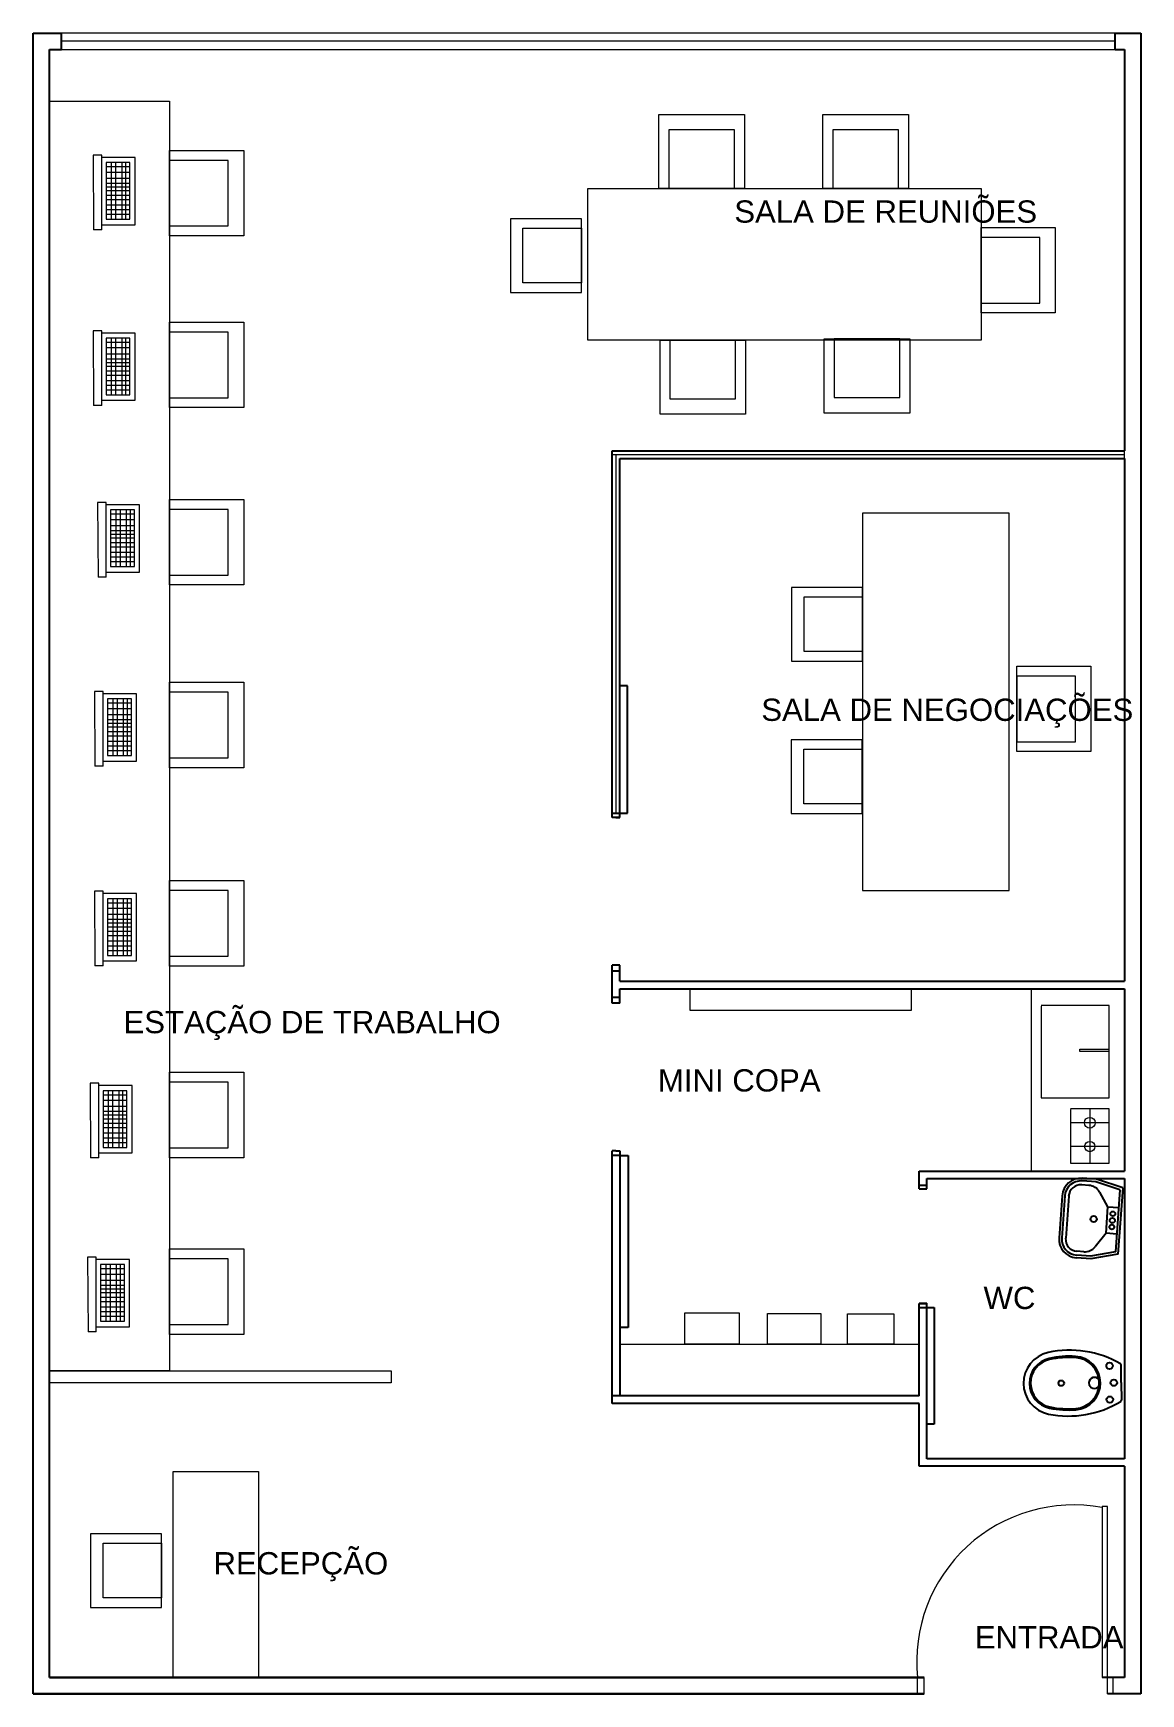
# Model space of a CAD drawing. Header units: metres. Extents: x 325024 to 7190115, y 7391967 to 10157759.
# Drawn here: x 326519.92 to 326525.92, y 7393313.89 to 7393322.89 of the extents above; entities that cross this region are included whole.
import ezdxf

# ---------------------------------------------------------------- set-up
doc = ezdxf.new("R2010")
doc.units = ezdxf.units.M
for name, color, linetype, lineweight in [('ESQUADRIA', 2, 'Continuous', 15), ('linagrossa', 7, 'Continuous', 25), ('MÓVEIS', 7, 'Continuous', 13), ('PISO', 254, 'Continuous', 9), ('VIDRO', 4, 'Continuous', 15)]:
    doc.layers.add(name, color=color, linetype=linetype, lineweight=lineweight)
doc.layers.add('HIDRAULICA', color=3, linetype='Continuous')
doc.layers.add('PECAS', color=2, linetype='Continuous')
doc.styles.get("Standard").update_dxf_attribs({"font": 'arial.ttf'})

# ---------------------------------------------------------------- blocks, each defined once
blk = doc.blocks.new('new block.dwg vaso sanitario')
at = {"layer": 'PECAS', "color": 0}
for q in [(0, 95.742742), (0, -95.742742)]:
    blk.add_line((0, 0), q, dxfattribs=at)
for centre, radius in [((62.500003, 91.500003), 17.500001), ((40.000002, 0), 17.500001), ((325.000014, 0), 15.000001), ((62.500003, -91.500004), 17.500001)]:
    blk.add_circle(centre, radius, dxfattribs=at)
for centre, radius, start, end in [((7.500001, 95.742742), 7.5, 120.612911, 180), ((281.877309, -367.965429), 546.302538, 78.038978, 120.612911), ((257.500011, 0), 145.000006, 94.115245, 180), ((257.500011, 0), 138.500006, 94.115245, 180), ((282.97582, -354.084727), 500.00002, 77.754014, 94.115245), ((282.97582, -354.084727), 493.50002, 77.754014, 94.115245), ((359.829176, 0), 131.170844, 0, 77.754014), ((359.829176, 0), 137.670844, 0, 77.754014), ((359.829176, 0), 170.170846, 0, 78.038978), ((257.500011, 0), 145.000006, 180, 265.884755), ((257.500011, 0), 138.500006, 180, 265.884755), ((145.000006, 0), 30.000001, 213.541951, 146.458049), ((359.829176, 0), 131.170844, 282.245986, 0), ((359.829176, 0), 137.670844, 282.245986, 0), ((359.829176, 0), 170.170846, 281.961022, 0), ((7.500001, -95.742742), 7.5, 180, 239.387089), ((281.877309, 367.965428), 546.302538, 239.387089, 281.961022), ((282.97582, 354.084726), 500.00002, 265.884755, 282.245986), ((282.97582, 354.084726), 493.50002, 265.884755, 282.245986)]:
    blk.add_arc(centre, radius, start, end, dxfattribs=at)
blk = doc.blocks.new('pia de banheiro')
at = {"layer": 'HIDRAULICA', "color": 0}
for p, q in [((-1167.941, -47.098), (-1167.741, -47.048)), ((-1167.741, -47.048), (-1167.632, -47.048)), ((-1167.941, -47.598), (-1167.941, -47.098)), ((-1167.921, -47.113), (-1167.736, -47.067)), ((-1167.921, -47.582), (-1167.921, -47.113)), ((-1167.841, -47.248), (-1167.767, -47.141)), ((-1167.741, -47.068), (-1167.632, -47.068)), ((-1167.685, -47.098), (-1167.632, -47.098)), ((-1167.921, -47.248), (-1167.841, -47.248)), ((-1167.841, -47.248), (-1167.841, -47.448)), ((-1167.541, -47.506), (-1167.541, -47.189)), ((-1167.511, -47.506), (-1167.511, -47.189)), ((-1167.491, -47.506), (-1167.491, -47.189)), ((-1167.841, -47.448), (-1167.921, -47.448)), ((-1167.841, -47.448), (-1167.771, -47.553)), ((-1167.941, -47.598), (-1167.741, -47.648)), ((-1167.921, -47.582), (-1167.736, -47.628)), ((-1167.741, -47.628), (-1167.632, -47.628)), ((-1167.741, -47.648), (-1167.632, -47.648)), ((-1167.687, -47.598), (-1167.632, -47.598))]:
    blk.add_line(p, q, dxfattribs=at)
for centre, radius in [((-1167.881, -47.298), 0.0183), ((-1167.881, -47.348), 0.0195), ((-1167.881, -47.398), 0.0182), ((-1167.741, -47.348), 0.0234)]:
    blk.add_circle(centre, radius, dxfattribs=at)
for centre, radius, start, end in [((-1167.632, -47.189), 0.141, 0, 90), ((-1167.685, -47.198), 0.1, 90, 145.2405), ((-1167.632, -47.189), 0.121, 0, 90), ((-1167.632, -47.189), 0.0914, 0, 90), ((-1167.687, -47.498), 0.1, 213.7272, 270), ((-1167.632, -47.506), 0.0914, 270, 0), ((-1167.632, -47.506), 0.121, 270, 0), ((-1167.632, -47.506), 0.141, 270, 0)]:
    blk.add_arc(centre, radius, start, end, dxfattribs=at)

msp = doc.modelspace()

# ---------------------------------------------------------------- linework, layer by layer
at = {"layer": 'ESQUADRIA'}
msp.add_arc((326525.555, 7393314.0697), 0.8477, 79.38236, 185.96964, dxfattribs=at)
at = {"layer": 'linagrossa'}
for p, q in [((326519.9206, 7393313.894), (326519.9206, 7393322.894)), ((326519.9206, 7393322.894), (326520.0746, 7393322.894)), ((326520.0746, 7393322.8064), (326520.0746, 7393322.894)), ((326525.7812, 7393322.8064), (326525.7812, 7393322.894)), ((326525.7812, 7393322.894), (326525.9206, 7393322.894)), ((326525.9206, 7393322.894), (326525.9206, 7393313.894)), ((326520.0081, 7393313.9815), (326520.0081, 7393322.8064)), ((326520.0081, 7393322.8064), (326520.0746, 7393322.8064)), ((326525.7812, 7393322.8064), (326525.833, 7393322.8064)), ((326525.833, 7393322.8064), (326525.833, 7393320.6301)), ((326523.0567, 7393318.6437), (326523.0567, 7393320.6301)), ((326523.0567, 7393320.6301), (326525.833, 7393320.6301)), ((326523.0976, 7393320.5892), (326525.833, 7393320.5892)), ((326523.0976, 7393318.6437), (326523.0976, 7393320.5892)), ((326525.833, 7393320.5892), (326525.833, 7393317.7561)), ((326523.14, 7393319.3562), (326523.0976, 7393319.3562)), ((326523.14, 7393319.2479), (326523.14, 7393319.3562)), ((326523.14, 7393318.6671), (326523.14, 7393319.2479)), ((326523.0567, 7393318.6671), (326523.0976, 7393318.6671)), ((326523.0976, 7393318.6671), (326523.14, 7393318.6671)), ((326523.0976, 7393318.6437), (326523.0567, 7393318.6437)), ((326523.0771, 7393318.6437), (326523.0771, 7393318.6437)), ((326523.0771, 7393318.6437), (326523.0976, 7393318.6437)), ((326523.0567, 7393317.7561), (326523.0567, 7393317.8437)), ((326523.0976, 7393317.8437), (326523.0567, 7393317.8437)), ((326523.0976, 7393317.7561), (326523.0976, 7393317.8437)), ((326523.0976, 7393317.8097), (326523.0567, 7393317.8097)), ((326523.0567, 7393317.6363), (326523.0567, 7393317.7561)), ((326523.0976, 7393317.7561), (326525.833, 7393317.7561)), ((326523.0976, 7393317.6674), (326523.0567, 7393317.6674)), ((326523.0976, 7393317.6363), (326523.0976, 7393317.7152)), ((326523.0976, 7393317.7152), (326525.833, 7393317.7152)), ((326525.833, 7393317.7152), (326525.833, 7393316.727)), ((326523.0976, 7393317.6363), (326523.0567, 7393317.6363)), ((326523.0771, 7393316.8363), (326523.0567, 7393316.8363)), ((326523.0567, 7393315.4681), (326523.0567, 7393316.8363)), ((326523.0976, 7393316.8106), (326523.0567, 7393316.8106)), ((326523.0771, 7393316.8363), (326523.0976, 7393316.8363)), ((326523.0976, 7393316.8363), (326523.0976, 7393315.509)), ((326523.0976, 7393316.8106), (326523.1438, 7393316.8106)), ((326523.1438, 7393316.8106), (326523.1438, 7393315.8789)), ((326524.7206, 7393316.6303), (326524.7206, 7393316.727)), ((326524.7206, 7393316.727), (326525.833, 7393316.727)), ((326524.7615, 7393316.6303), (326524.7615, 7393316.6861)), ((326524.7615, 7393316.6861), (326525.833, 7393316.6861)), ((326525.833, 7393316.6861), (326525.833, 7393315.1679)), ((326524.7206, 7393316.651), (326524.7615, 7393316.651)), ((326524.7206, 7393316.6303), (326524.7615, 7393316.6303)), ((326524.7206, 7393315.8303), (326524.7206, 7393316.0097)), ((326524.7206, 7393316.0097), (326524.7615, 7393316.0097)), ((326524.7615, 7393316.0094), (326524.7206, 7393316.0094)), ((326524.7206, 7393315.9872), (326524.7615, 7393315.9872)), ((326524.7615, 7393315.8303), (326524.7615, 7393316.0114)), ((326524.7615, 7393315.9872), (326524.8015, 7393315.9872)), ((326524.8015, 7393315.9872), (326524.8015, 7393315.3546)), ((326523.1438, 7393315.8789), (326523.0976, 7393315.8789)), ((326524.7206, 7393315.509), (326524.7206, 7393315.8303)), ((326524.7615, 7393315.1679), (326524.7615, 7393315.8303)), ((326524.7206, 7393315.509), (326523.0567, 7393315.509)), ((326524.7206, 7393315.4681), (326523.0567, 7393315.4681)), ((326524.7206, 7393315.127), (326524.7206, 7393315.4681)), ((326524.8015, 7393315.3546), (326524.7615, 7393315.3546)), ((326525.833, 7393315.1679), (326524.7615, 7393315.1679)), ((326525.833, 7393315.127), (326524.7206, 7393315.127)), ((326525.833, 7393315.127), (326525.833, 7393313.9815)), ((326524.7466, 7393313.9815), (326520.0081, 7393313.9815)), ((326520.0081, 7393313.9815), (326524.7466, 7393313.9815)), ((326525.833, 7393313.9815), (326525.7122, 7393313.9815)), ((326524.7466, 7393313.894), (326519.9206, 7393313.894)), ((326519.9206, 7393313.894), (326524.7466, 7393313.894)), ((326525.9206, 7393313.894), (326525.7408, 7393313.894))]:
    msp.add_line(p, q, dxfattribs=at)
at = {"layer": 'PISO'}
for p, q in [((326520.0081, 7393322.5263), (326520.6591, 7393322.5263)), ((326520.6591, 7393322.5263), (326520.6591, 7393315.6438)), ((326520.2457, 7393322.2336), (326520.2476, 7393321.8286)), ((326520.2917, 7393322.2336), (326520.2457, 7393322.2336)), ((326520.2917, 7393321.8286), (326520.2917, 7393322.2336)), ((326520.4723, 7393322.2204), (326520.2917, 7393322.2204)), ((326520.3157, 7393322.1927), (326520.3157, 7393321.8856)), ((326520.4445, 7393322.1927), (326520.3157, 7393322.1927)), ((326520.4445, 7393322.1691), (326520.3157, 7393322.1691)), ((326520.3435, 7393322.1927), (326520.3435, 7393321.8856)), ((326520.3688, 7393321.8856), (326520.3688, 7393322.1927)), ((326520.4003, 7393322.1927), (326520.4003, 7393321.8856)), ((326520.423, 7393321.8856), (326520.423, 7393322.1927)), ((326520.4445, 7393321.8856), (326520.4445, 7393322.1927)), ((326520.4723, 7393321.8562), (326520.4723, 7393322.2204)), ((326520.4445, 7393322.1397), (326520.3157, 7393322.1397)), ((326520.4445, 7393322.1069), (326520.3157, 7393322.1069)), ((326520.4445, 7393322.0792), (326520.3157, 7393322.0792)), ((326520.4445, 7393322.0596), (326520.3157, 7393322.0596)), ((326520.4445, 7393322.0392), (326520.3157, 7393322.0392)), ((326520.3157, 7393322.0164), (326520.4445, 7393322.0164)), ((326520.4445, 7393321.9911), (326520.3157, 7393321.9911)), ((326520.3157, 7393321.964), (326520.4445, 7393321.964)), ((326520.4445, 7393321.9363), (326520.3157, 7393321.9363)), ((326520.3157, 7393321.9127), (326520.4445, 7393321.9127)), ((326520.2917, 7393321.8286), (326520.2476, 7393321.8286)), ((326520.2917, 7393321.8562), (326520.4723, 7393321.8562)), ((326520.3157, 7393321.8856), (326520.4445, 7393321.8856)), ((326520.2457, 7393321.2818), (326520.2476, 7393320.8767)), ((326520.2917, 7393321.2818), (326520.2457, 7393321.2818)), ((326520.2917, 7393320.8767), (326520.2917, 7393321.2818)), ((326520.4723, 7393321.2685), (326520.2917, 7393321.2685)), ((326520.4723, 7393320.9044), (326520.4723, 7393321.2685)), ((326520.3157, 7393321.2409), (326520.3157, 7393320.9338)), ((326520.4445, 7393321.2409), (326520.3157, 7393321.2409)), ((326520.4445, 7393321.2173), (326520.3157, 7393321.2173)), ((326520.4445, 7393321.1879), (326520.3157, 7393321.1879)), ((326520.3435, 7393321.2409), (326520.3435, 7393320.9338)), ((326520.3688, 7393320.9338), (326520.3688, 7393321.2409)), ((326520.4003, 7393321.2409), (326520.4003, 7393320.9338)), ((326520.423, 7393320.9338), (326520.423, 7393321.2409)), ((326520.4445, 7393320.9338), (326520.4445, 7393321.2409)), ((326520.4445, 7393321.155), (326520.3157, 7393321.155)), ((326520.4445, 7393321.1274), (326520.3157, 7393321.1274)), ((326520.4445, 7393321.1078), (326520.3157, 7393321.1078)), ((326520.4445, 7393321.0873), (326520.3157, 7393321.0873)), ((326520.3157, 7393321.0646), (326520.4445, 7393321.0646)), ((326520.4445, 7393321.0392), (326520.3157, 7393321.0392)), ((326520.3157, 7393321.0121), (326520.4445, 7393321.0121)), ((326520.2917, 7393320.9044), (326520.4723, 7393320.9044)), ((326520.4445, 7393320.9845), (326520.3157, 7393320.9845)), ((326520.3157, 7393320.9609), (326520.4445, 7393320.9609)), ((326520.3157, 7393320.9338), (326520.4445, 7393320.9338)), ((326520.2917, 7393320.8767), (326520.2476, 7393320.8767)), ((326520.2696, 7393320.3512), (326520.2715, 7393319.9462)), ((326520.3157, 7393320.3512), (326520.2696, 7393320.3512)), ((326520.3157, 7393319.9462), (326520.3157, 7393320.3512)), ((326520.4963, 7393320.338), (326520.3157, 7393320.338)), ((326520.3397, 7393320.3103), (326520.3397, 7393320.0032)), ((326520.4685, 7393320.3103), (326520.3397, 7393320.3103)), ((326520.4685, 7393320.2867), (326520.3397, 7393320.2867)), ((326520.3675, 7393320.3103), (326520.3675, 7393320.0032)), ((326520.3927, 7393320.0032), (326520.3927, 7393320.3103)), ((326520.4243, 7393320.3103), (326520.4243, 7393320.0032)), ((326520.447, 7393320.0032), (326520.447, 7393320.3103)), ((326520.4685, 7393320.0032), (326520.4685, 7393320.3103)), ((326520.4963, 7393319.9738), (326520.4963, 7393320.338)), ((326520.4685, 7393320.2573), (326520.3397, 7393320.2573)), ((326520.4685, 7393320.2245), (326520.3397, 7393320.2245)), ((326520.4685, 7393320.1968), (326520.3397, 7393320.1968)), ((326520.4685, 7393320.1772), (326520.3397, 7393320.1772)), ((326520.4685, 7393320.1568), (326520.3397, 7393320.1568)), ((326520.3397, 7393320.134), (326520.4685, 7393320.134)), ((326520.4685, 7393320.1087), (326520.3397, 7393320.1087)), ((326520.3397, 7393320.0816), (326520.4685, 7393320.0816)), ((326520.4685, 7393320.0539), (326520.3397, 7393320.0539)), ((326520.3397, 7393320.0303), (326520.4685, 7393320.0303)), ((326520.3397, 7393320.0032), (326520.4685, 7393320.0032)), ((326520.3157, 7393319.9462), (326520.2715, 7393319.9462)), ((326520.3157, 7393319.9738), (326520.4963, 7393319.9738)), ((326520.2532, 7393319.3268), (326520.2551, 7393318.9217)), ((326520.2993, 7393319.3268), (326520.2532, 7393319.3268)), ((326520.2993, 7393318.9217), (326520.2993, 7393319.3268)), ((326520.4799, 7393319.3135), (326520.2993, 7393319.3135)), ((326520.3233, 7393319.2859), (326520.3233, 7393318.9788)), ((326520.4521, 7393319.2859), (326520.3233, 7393319.2859)), ((326520.3511, 7393319.2859), (326520.3511, 7393318.9788)), ((326520.3763, 7393318.9788), (326520.3763, 7393319.2859)), ((326520.4079, 7393319.2859), (326520.4079, 7393318.9788)), ((326520.4306, 7393318.9788), (326520.4306, 7393319.2859)), ((326520.4521, 7393318.9788), (326520.4521, 7393319.2859)), ((326520.4799, 7393318.9494), (326520.4799, 7393319.3135)), ((326520.4521, 7393319.2623), (326520.3233, 7393319.2623)), ((326520.4521, 7393319.2329), (326520.3233, 7393319.2329)), ((326520.4521, 7393319.2), (326520.3233, 7393319.2)), ((326520.4521, 7393319.1724), (326520.3233, 7393319.1724)), ((326520.4521, 7393319.1528), (326520.3233, 7393319.1528)), ((326520.4521, 7393319.1323), (326520.3233, 7393319.1323)), ((326520.3233, 7393319.1096), (326520.4521, 7393319.1096)), ((326520.4521, 7393319.0842), (326520.3233, 7393319.0842)), ((326520.3233, 7393319.0571), (326520.4521, 7393319.0571)), ((326520.4521, 7393319.0295), (326520.3233, 7393319.0295)), ((326520.2993, 7393318.9217), (326520.2551, 7393318.9217)), ((326520.2993, 7393318.9494), (326520.4799, 7393318.9494)), ((326520.3233, 7393319.0059), (326520.4521, 7393319.0059)), ((326520.3233, 7393318.9788), (326520.4521, 7393318.9788)), ((326520.2532, 7393318.2441), (326520.2551, 7393317.8391)), ((326520.2993, 7393318.2441), (326520.2532, 7393318.2441)), ((326520.2993, 7393317.8391), (326520.2993, 7393318.2441)), ((326520.4799, 7393318.2309), (326520.2993, 7393318.2309)), ((326520.3233, 7393318.2032), (326520.3233, 7393317.8961)), ((326520.4521, 7393318.2032), (326520.3233, 7393318.2032)), ((326520.3511, 7393318.2032), (326520.3511, 7393317.8961)), ((326520.3763, 7393317.8961), (326520.3763, 7393318.2032)), ((326520.4079, 7393318.2032), (326520.4079, 7393317.8961)), ((326520.4306, 7393317.8961), (326520.4306, 7393318.2032)), ((326520.4521, 7393317.8961), (326520.4521, 7393318.2032)), ((326520.4799, 7393317.8667), (326520.4799, 7393318.2309)), ((326520.4521, 7393318.1796), (326520.3233, 7393318.1796)), ((326520.4521, 7393318.1502), (326520.3233, 7393318.1502)), ((326520.4521, 7393318.1174), (326520.3233, 7393318.1174)), ((326520.4521, 7393318.0897), (326520.3233, 7393318.0897)), ((326520.4521, 7393318.0701), (326520.3233, 7393318.0701)), ((326520.4521, 7393318.0497), (326520.3233, 7393318.0497)), ((326520.3233, 7393318.0269), (326520.4521, 7393318.0269)), ((326520.4521, 7393318.0016), (326520.3233, 7393318.0016)), ((326520.3233, 7393317.9745), (326520.4521, 7393317.9745)), ((326520.4521, 7393317.9468), (326520.3233, 7393317.9468)), ((326520.2993, 7393317.8667), (326520.4799, 7393317.8667)), ((326520.3233, 7393317.9232), (326520.4521, 7393317.9232)), ((326520.3233, 7393317.8961), (326520.4521, 7393317.8961)), ((326520.2993, 7393317.8391), (326520.2551, 7393317.8391)), ((326525.3283, 7393316.727), (326525.3283, 7393317.7152)), ((326525.7501, 7393317.6242), (326525.3814, 7393317.6242)), ((326525.3814, 7393317.6206), (326525.3814, 7393317.1247)), ((326525.7501, 7393317.1247), (326525.7501, 7393317.6242)), ((326525.5906, 7393317.3744), (326525.5906, 7393317.387)), ((326525.5906, 7393317.387), (326525.7501, 7393317.387)), ((326525.7501, 7393317.3744), (326525.5906, 7393317.3744)), ((326520.2292, 7393317.2036), (326520.2311, 7393316.7985)), ((326520.2753, 7393317.2036), (326520.2292, 7393317.2036)), ((326520.2753, 7393316.7985), (326520.2753, 7393317.2036)), ((326520.4559, 7393317.1903), (326520.2753, 7393317.1903)), ((326520.2993, 7393317.1626), (326520.2993, 7393316.8555)), ((326520.4281, 7393317.1626), (326520.2993, 7393317.1626)), ((326520.4281, 7393317.139), (326520.2993, 7393317.139)), ((326520.3271, 7393317.1626), (326520.3271, 7393316.8555)), ((326520.3523, 7393316.8555), (326520.3523, 7393317.1626)), ((326520.3839, 7393317.1626), (326520.3839, 7393316.8555)), ((326520.4066, 7393316.8555), (326520.4066, 7393317.1626)), ((326520.4281, 7393316.8555), (326520.4281, 7393317.1626)), ((326520.4559, 7393316.8262), (326520.4559, 7393317.1903)), ((326525.3814, 7393317.1247), (326525.7501, 7393317.1247)), ((326520.4281, 7393317.1096), (326520.2993, 7393317.1096)), ((326520.4281, 7393317.0768), (326520.2993, 7393317.0768)), ((326520.4281, 7393317.0491), (326520.2993, 7393317.0491)), ((326525.7495, 7393317.0644), (326525.5393, 7393317.0644)), ((326525.5393, 7393317.0602), (326525.5393, 7393316.7691)), ((326525.6444, 7393317.0644), (326525.6444, 7393316.7691)), ((326525.7495, 7393316.7691), (326525.7495, 7393317.0644)), ((326520.4281, 7393317.0295), (326520.2993, 7393317.0295)), ((326520.4281, 7393317.0091), (326520.2993, 7393317.0091)), ((326520.2993, 7393316.9863), (326520.4281, 7393316.9863)), ((326520.4281, 7393316.961), (326520.2993, 7393316.961)), ((326525.7495, 7393316.9888), (326525.5393, 7393316.9888)), ((326520.2993, 7393316.9339), (326520.4281, 7393316.9339)), ((326520.4281, 7393316.9062), (326520.2993, 7393316.9062)), ((326520.2993, 7393316.8826), (326520.4281, 7393316.8826)), ((326520.2993, 7393316.8555), (326520.4281, 7393316.8555)), ((326525.7495, 7393316.86), (326525.5393, 7393316.86)), ((326520.2753, 7393316.7985), (326520.2311, 7393316.7985)), ((326520.2753, 7393316.8262), (326520.4559, 7393316.8262)), ((326525.5393, 7393316.7691), (326525.7495, 7393316.7691)), ((326520.2154, 7393316.2609), (326520.2173, 7393315.8559)), ((326520.2614, 7393316.2609), (326520.2154, 7393316.2609)), ((326520.2614, 7393315.8559), (326520.2614, 7393316.2609)), ((326520.442, 7393316.2477), (326520.2614, 7393316.2477)), ((326520.442, 7393315.8835), (326520.442, 7393316.2477)), ((326520.2854, 7393316.22), (326520.2854, 7393315.9129)), ((326520.4142, 7393316.22), (326520.2854, 7393316.22)), ((326520.4142, 7393316.1964), (326520.2854, 7393316.1964)), ((326520.4142, 7393316.167), (326520.2854, 7393316.167)), ((326520.4142, 7393316.1342), (326520.2854, 7393316.1342)), ((326520.3132, 7393316.22), (326520.3132, 7393315.9129)), ((326520.3385, 7393315.9129), (326520.3385, 7393316.22)), ((326520.37, 7393316.22), (326520.37, 7393315.9129)), ((326520.3927, 7393315.9129), (326520.3927, 7393316.22)), ((326520.4142, 7393315.9129), (326520.4142, 7393316.22)), ((326520.4142, 7393316.1065), (326520.2854, 7393316.1065)), ((326520.4142, 7393316.0869), (326520.2854, 7393316.0869)), ((326520.4142, 7393316.0665), (326520.2854, 7393316.0665)), ((326520.2854, 7393316.0437), (326520.4142, 7393316.0437)), ((326520.4142, 7393316.0183), (326520.2854, 7393316.0183)), ((326520.2854, 7393315.9913), (326520.4142, 7393315.9913)), ((326520.4142, 7393315.9636), (326520.2854, 7393315.9636)), ((326520.2614, 7393315.8835), (326520.442, 7393315.8835)), ((326520.2854, 7393315.94), (326520.4142, 7393315.94)), ((326520.2854, 7393315.9129), (326520.4142, 7393315.9129)), ((326520.2614, 7393315.8559), (326520.2173, 7393315.8559)), ((326520.6591, 7393315.6438), (326520.0081, 7393315.6438)), ((326525.7408, 7393314.9084), (326525.7122, 7393314.9084)), ((326525.7122, 7393314.9084), (326525.7122, 7393313.9815)), ((326525.7408, 7393313.9815), (326525.7408, 7393314.9084)), ((326524.7119, 7393313.894), (326524.7119, 7393313.9815)), ((326524.7466, 7393313.894), (326524.7466, 7393313.9815)), ((326525.7408, 7393313.894), (326525.7408, 7393313.9815)), ((326525.7709, 7393313.894), (326525.7709, 7393313.9815))]:
    msp.add_line(p, q, dxfattribs=at)
for points in [[(326523.3098, 7393322.0516), (326523.3098, 7393322.4531), (326523.773, 7393322.4531), (326523.773, 7393322.0516)], [(326524.1988, 7393322.0516), (326524.1988, 7393322.4531), (326524.6621, 7393322.4531), (326524.6621, 7393322.0516)], [(326523.7195, 7393322.0516), (326523.7195, 7393322.3698), (326523.3639, 7393322.3698), (326523.3639, 7393322.0516)], [(326524.6085, 7393322.0516), (326524.6085, 7393322.3698), (326524.253, 7393322.3698), (326524.253, 7393322.0516)], [(326520.6591, 7393322.259), (326521.0606, 7393322.259), (326521.0606, 7393321.7957), (326520.6591, 7393321.7957)], [(326520.6591, 7393321.8493), (326520.9773, 7393321.8493), (326520.9773, 7393322.2048), (326520.6591, 7393322.2048)], [(326525.0557, 7393321.2296), (326522.9243, 7393321.2296), (326522.9243, 7393322.0516), (326525.0557, 7393322.0516)], [(326522.8904, 7393321.8886), (326522.5054, 7393321.8886), (326522.5054, 7393321.4893), (326522.8904, 7393321.4893)], [(326522.8904, 7393321.5412), (326522.5735, 7393321.5412), (326522.5735, 7393321.8373), (326522.8904, 7393321.8373)], [(326525.0557, 7393321.8412), (326525.4572, 7393321.8412), (326525.4572, 7393321.378), (326525.0557, 7393321.378)], [(326525.0557, 7393321.4315), (326525.3739, 7393321.4315), (326525.3739, 7393321.787), (326525.0557, 7393321.787)], [(326520.6591, 7393321.3279), (326521.0606, 7393321.3279), (326521.0606, 7393320.8646), (326520.6591, 7393320.8646)], [(326520.6591, 7393320.9182), (326520.9773, 7393320.9182), (326520.9773, 7393321.2737), (326520.6591, 7393321.2737)], [(326523.7798, 7393321.231), (326523.7798, 7393320.8295), (326523.3165, 7393320.8295), (326523.3165, 7393321.231)], [(326523.3701, 7393321.231), (326523.3701, 7393320.9128), (326523.7256, 7393320.9128), (326523.7256, 7393321.231)], [(326524.6688, 7393321.2369), (326524.6688, 7393320.8355), (326524.2056, 7393320.8355), (326524.2056, 7393321.2369)], [(326524.2592, 7393321.2369), (326524.2592, 7393320.9188), (326524.6147, 7393320.9188), (326524.6147, 7393321.2369)], [(326520.6591, 7393320.3668), (326521.0606, 7393320.3668), (326521.0606, 7393319.9036), (326520.6591, 7393319.9036)], [(326520.6591, 7393319.9571), (326520.9773, 7393319.9571), (326520.9773, 7393320.3126), (326520.6591, 7393320.3126)], [(326525.2067, 7393320.2919), (326524.4139, 7393320.2919), (326524.4139, 7393318.2482), (326525.2067, 7393318.2482)], [(326524.4139, 7393319.8897), (326524.0288, 7393319.8897), (326524.0288, 7393319.4904), (326524.4139, 7393319.4904)], [(326524.4139, 7393319.5423), (326524.097, 7393319.5423), (326524.097, 7393319.8384), (326524.4139, 7393319.8384)], [(326525.2484, 7393319.4633), (326525.6499, 7393319.4633), (326525.6499, 7393319.0001), (326525.2484, 7393319.0001)], [(326520.6591, 7393319.3763), (326521.0606, 7393319.3763), (326521.0606, 7393318.9131), (326520.6591, 7393318.9131)], [(326525.2484, 7393319.0537), (326525.5666, 7393319.0537), (326525.5666, 7393319.4092), (326525.2484, 7393319.4092)], [(326520.6591, 7393318.9667), (326520.9773, 7393318.9667), (326520.9773, 7393319.3222), (326520.6591, 7393319.3222)], [(326524.4113, 7393319.0646), (326524.0263, 7393319.0646), (326524.0263, 7393318.6653), (326524.4113, 7393318.6653)], [(326524.4113, 7393318.7172), (326524.0945, 7393318.7172), (326524.0945, 7393319.0133), (326524.4113, 7393319.0133)], [(326520.6591, 7393318.3012), (326521.0606, 7393318.3012), (326521.0606, 7393317.8379), (326520.6591, 7393317.8379)], [(326520.6591, 7393317.8915), (326520.9773, 7393317.8915), (326520.9773, 7393318.247), (326520.6591, 7393318.247)], [(326524.6768, 7393317.5969), (326523.48, 7393317.5969), (326523.48, 7393317.7152), (326524.6768, 7393317.7152)], [(326520.6591, 7393317.2623), (326521.0606, 7393317.2623), (326521.0606, 7393316.7991), (326520.6591, 7393316.7991)], [(326520.6591, 7393316.8527), (326520.9773, 7393316.8527), (326520.9773, 7393317.2082), (326520.6591, 7393317.2082)], [(326520.6591, 7393316.3047), (326521.0606, 7393316.3047), (326521.0606, 7393315.8415), (326520.6591, 7393315.8415)], [(326520.6591, 7393315.895), (326520.9773, 7393315.895), (326520.9773, 7393316.2505), (326520.6591, 7393316.2505)], [(326523.745, 7393315.7897), (326523.4505, 7393315.7897), (326523.4505, 7393315.9579), (326523.745, 7393315.9579)], [(326524.1868, 7393315.7897), (326523.8991, 7393315.7897), (326523.8991, 7393315.9556), (326524.1868, 7393315.9556)], [(326524.5832, 7393315.7897), (326524.3317, 7393315.7897), (326524.3317, 7393315.9533), (326524.5832, 7393315.9533)], [(326524.7206, 7393315.509), (326523.0976, 7393315.509), (326523.0976, 7393315.7897), (326524.7206, 7393315.7897)], [(326520.6793, 7393315.0993), (326521.1402, 7393315.0993), (326521.1402, 7393313.9815), (326520.6793, 7393313.9815)], [(326520.6162, 7393314.7611), (326520.2311, 7393314.7611), (326520.2311, 7393314.3618), (326520.6162, 7393314.3618)], [(326520.6162, 7393314.4137), (326520.2993, 7393314.4137), (326520.2993, 7393314.7098), (326520.6162, 7393314.7098)]]:
    msp.add_lwpolyline(points, close=True, dxfattribs=at)
for centre, radius in [((326525.6444, 7393316.9888), 0.0294), ((326525.6444, 7393316.86), 0.028)]:
    msp.add_circle(centre, radius, dxfattribs=at)
at = {"layer": 'VIDRO'}
for p, q in [((326525.7812, 7393322.894), (326520.0746, 7393322.894)), ((326525.7812, 7393322.8502), (326520.0746, 7393322.8502)), ((326520.0746, 7393322.8064), (326525.7812, 7393322.8064)), ((326525.833, 7393320.6301), (326523.0567, 7393320.6301)), ((326523.0567, 7393320.6301), (326523.0567, 7393318.6671)), ((326523.0976, 7393320.6097), (326523.0567, 7393320.6097)), ((326523.0771, 7393320.6097), (326523.0771, 7393318.6671)), ((326525.833, 7393320.6097), (326523.0976, 7393320.6097)), ((326523.0976, 7393318.6671), (326523.0976, 7393320.5892)), ((326523.0976, 7393320.5892), (326525.833, 7393320.5892)), ((326525.833, 7393320.5892), (326525.833, 7393320.6301)), ((326523.0567, 7393318.6671), (326523.0976, 7393318.6671))]:
    msp.add_line(p, q, dxfattribs=at)
msp.add_lwpolyline([(326520.0081, 7393315.6438), (326521.8594, 7393315.6438), (326521.8594, 7393315.5793), (326520.0081, 7393315.5793)], close=True, dxfattribs=at)

# ---------------------------------------------------------------- block references
at = {"layer": 'MÓVEIS', "color": 0, "xscale": 0.7210815143997571, "yscale": 0.7210815143997571, "zscale": 0.7210815143997571, "rotation": 175.871279256018}
msp.add_blockref('pia de banheiro', (325683.3565, 7393343.0382), dxfattribs=at)
at = {"layer": 'MÓVEIS', "xscale": 0.001000000000000001, "yscale": 0.001000000000000001, "zscale": 0.001000000000000001, "rotation": 180.507562829157}
msp.add_blockref('new block.dwg vaso sanitario', (326525.8148, 7393315.5803), dxfattribs=at)

# ---------------------------------------------------------------- texts
at = {"layer": 'linagrossa'}
for s, height, p in [('SALA DE REUNIÕES', 0.120758, (326523.7185, 7393321.867)), ('SALA DE NEGOCIAÇÕES', 0.120758, (326523.8647, 7393319.1668)), ('ESTAÇÃO DE TRABALHO', 0.120758, (326520.4096, 7393317.4741)), ('MINI COPA', 0.12076, (326523.3049, 7393317.1581)), ('WC', 0.12076, (326525.0688, 7393315.9791)), ('RECEPÇÃO', 0.12076, (326520.8972, 7393314.5409)), ('ENTRADA', 0.12076, (326525.0211, 7393314.1399))]:
    msp.add_text(s, height=height, dxfattribs=at).set_placement(p)

doc.saveas('drawing.dxf')
